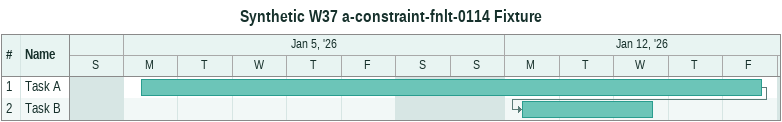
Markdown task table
Synthetic W37 a-constraint-fnlt-0114 Fixture

| ID | Task | Start | Finish | Predecessors |
|---|---|---|---|---|
| 1 | Task A | 2026-01-05 | 2026-01-16 |  |
| 2 | Task B | 2026-01-12 | 2026-01-14 | 1 |
